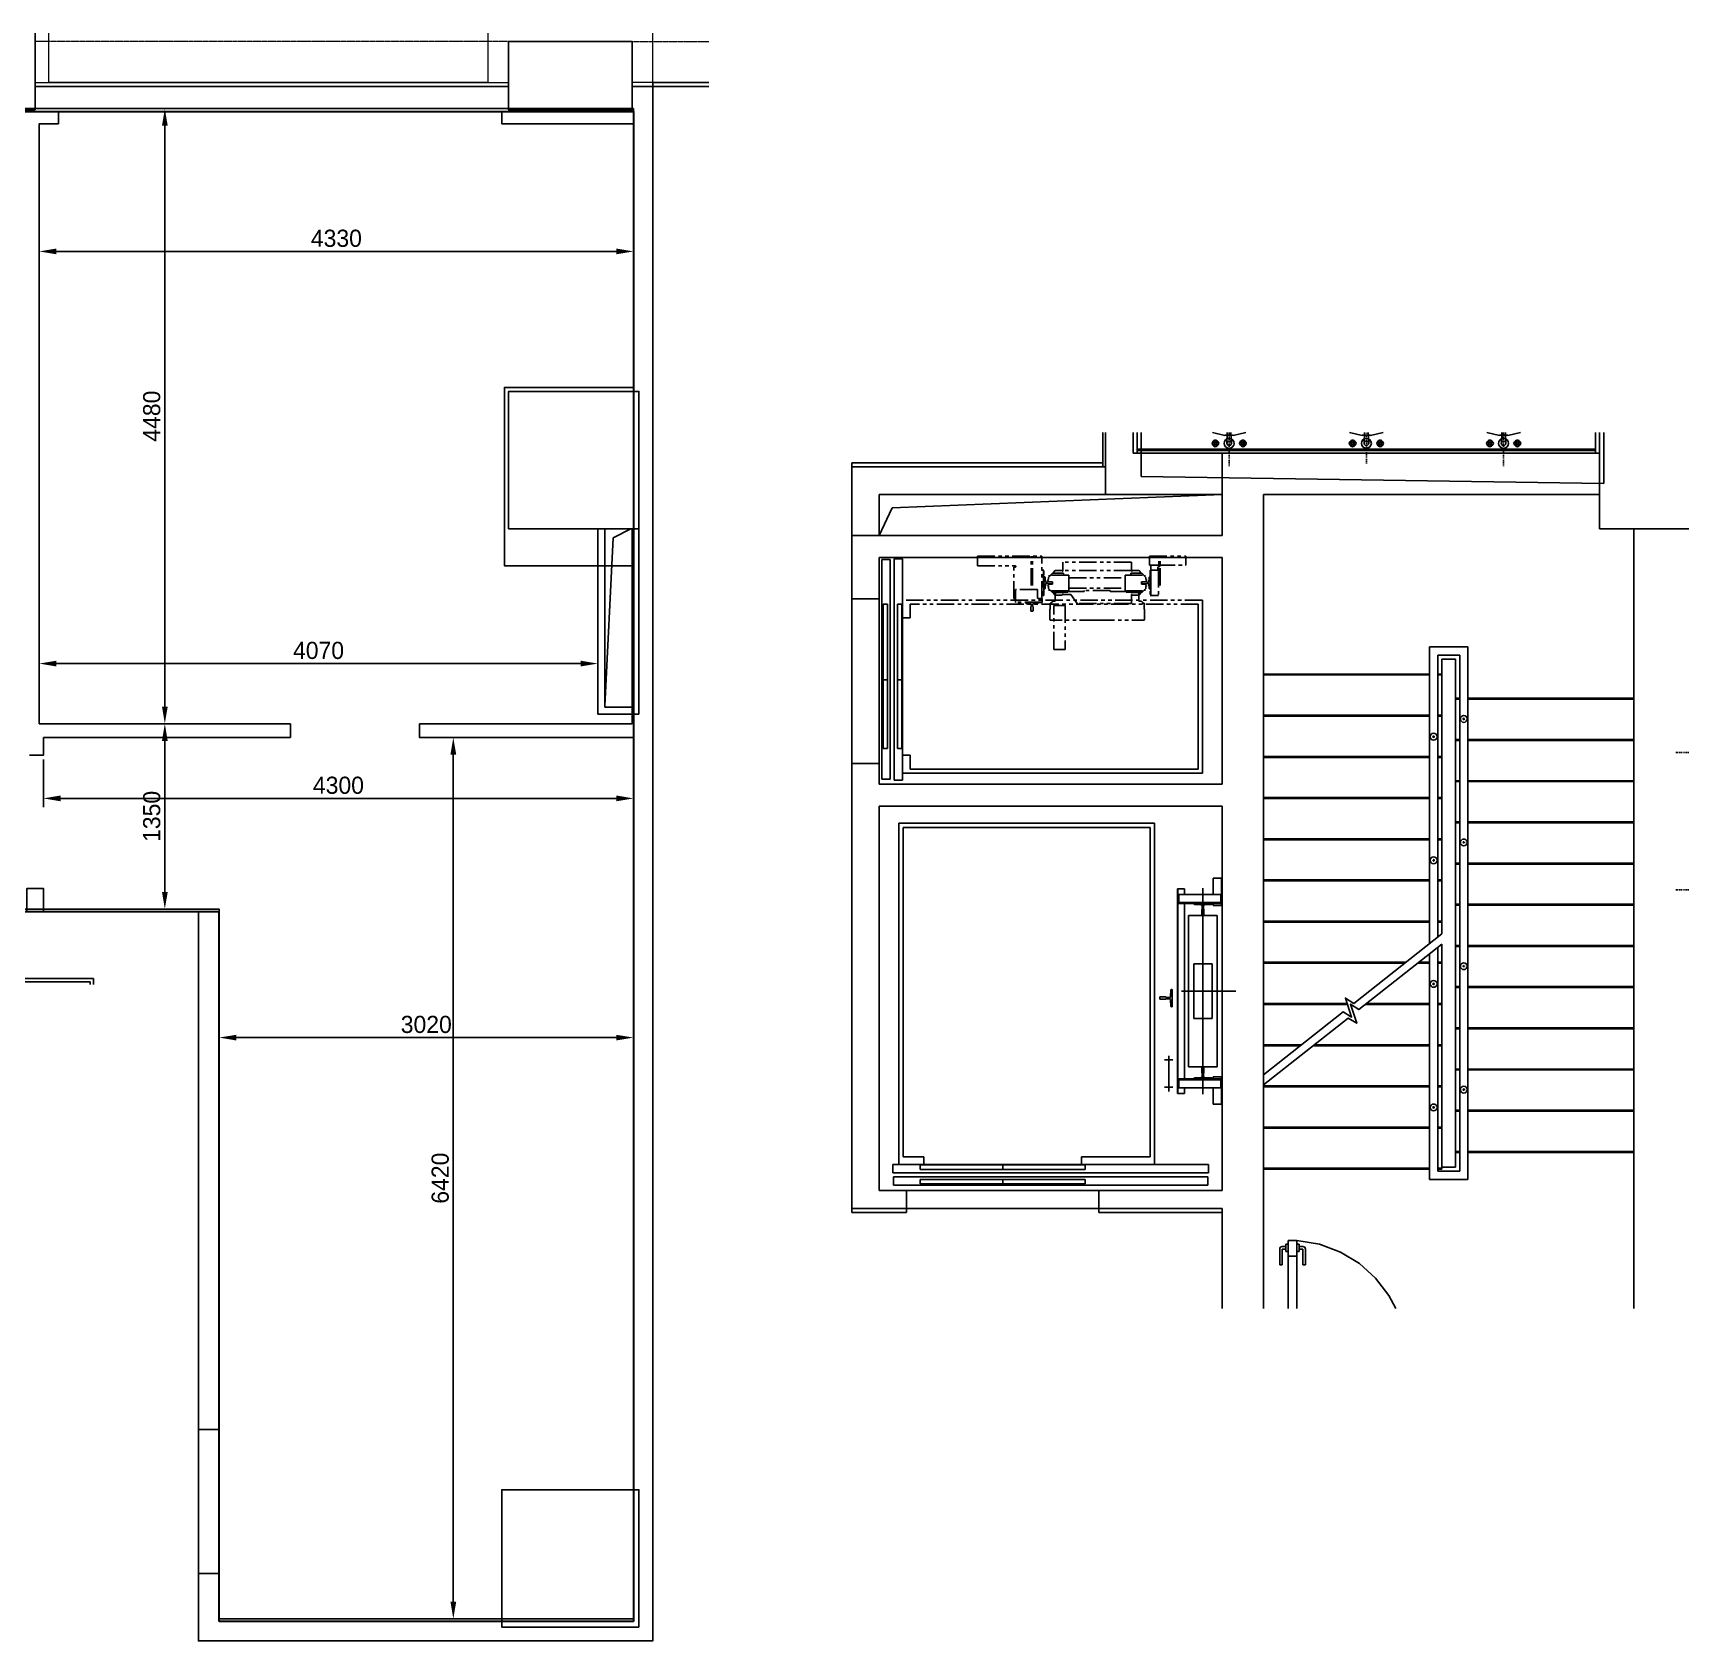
# Model space of a CAD drawing. Header units: millimetres. Extents: x 1367115 to 1391765, y -178011 to -162001.
# Drawn here: x 1379700 to 1391765, y -173711 to -162001 of the extents above; entities that cross this region are included whole.
import ezdxf

# ---------------------------------------------------------------- set-up
doc = ezdxf.new("R2010")
doc.units = ezdxf.units.MM
for name, pattern in [('DASHDOT2', [12.7, 6.35, -3.175, 0, -3.175]), ('HIDDEN', [0.375, 0.25, -0.125]), ('HIDDEN2', [4.7625, 3.175, -1.5875]), ('PHANTOMX2', [127, 63.5, -12.7, 12.7, -12.7, 12.7, -12.7])]:
    doc.linetypes.add(name, pattern=pattern)
for name, color, linetype in [('Baca', 7, 'Continuous'), ('Divar-esas', 7, 'Continuous'), ('Divar-komek', 7, 'Continuous'), ('Kafel', 7, 'Continuous'), ('Lift', 7, 'Continuous'), ('Meheccer', 7, 'Continuous'), ('OFFICE_BOUNDARY', 3, 'Continuous'), ('Pencere', 7, 'Continuous'), ('Pillekan', 7, 'Continuous'), ('plita 2', 7, 'Continuous'), ('Qapi', 7, 'Continuous'), ('Santexnika', 7, 'Continuous'), ('sutun1', 7, 'Continuous'), ('Tavan', 7, 'Continuous')]:
    doc.layers.add(name, color=color, linetype=linetype)
for name, color, linetype, lineweight, true_color in [('Guzgu', 165, 'Continuous', 5, 0x385ca8), ('obl. keramogranit', 138, 'Continuous', 18, 0x005252), ('plita', 182, 'Continuous', 5, 0x3a07c5)]:
    doc.layers.add(name, color=color, linetype=linetype, lineweight=lineweight, true_color=true_color)

msp = doc.modelspace()

# ---------------------------------------------------------------- linework, layer by layer
at = {"color": 18, "lineweight": -2, "true_color": 0x000000}
for p, q in [((1368215, -162551), (1384075, -162551)), ((1384075, -162551), (1384075, -173551)), ((1381055, -168381), (1367245, -168381)), ((1381055, -173551), (1381055, -168381)), ((1384075, -173551), (1381055, -173551))]:
    msp.add_line(p, q, dxfattribs=at)
at = {"color": 1, "lineweight": 30}
for p, q in [((1368215, -162571), (1384075, -162571)), ((1384075, -162571), (1384075, -173571)), ((1381055, -168401), (1367245, -168401)), ((1381055, -173571), (1381055, -168401)), ((1384075, -173571), (1381055, -173571))]:
    msp.add_line(p, q, dxfattribs=at)
at = {"color": 18, "lineweight": 30, "true_color": 0x000000}
for p, q in [((1368215, -162571), (1384075, -162571)), ((1384075, -162571), (1384075, -173571)), ((1381055, -168401), (1367245, -168401)), ((1381055, -173571), (1381055, -168401)), ((1384075, -173571), (1381055, -173571))]:
    msp.add_line(p, q, dxfattribs=at)
at = {"color": 0, "lineweight": -2, "transparency": 16777216}
for p, q in [((1380691, -162551), (1380723, -162551)), ((1380660, -166906), (1380660, -162676)), ((1379745, -163120), (1379745, -163654)), ((1384075, -163239), (1384075, -163654)), ((1379870, -163591), (1383950, -163591)), ((1383815, -166317), (1383815, -166655)), ((1379745, -166524), (1379745, -166655)), ((1379870, -166593), (1383690, -166593)), ((1380691, -167031), (1380723, -167031)), ((1380691, -167031), (1380723, -167031)), ((1380660, -167156), (1380660, -168256)), ((1382793, -167131), (1382825, -167131)), ((1379775, -167292), (1379775, -167638)), ((1382762, -173426), (1382762, -167256)), ((1384075, -167407), (1384075, -167638)), ((1379900, -167575), (1383950, -167575)), ((1380299, -168381), (1380723, -168381)), ((1384075, -169043), (1384075, -169380)), ((1381055, -169268), (1381055, -169380)), ((1381180, -169317), (1383950, -169317)), ((1382231, -173551), (1382825, -173551))]:
    msp.add_line(p, q, dxfattribs=at)
for p, q in [((1381055, -168401), (1379775, -168401)), ((1381055, -172171), (1381055, -168401)), ((1380905, -172171), (1381055, -172171))]:
    msp.add_line(p, q)
at = {"lineweight": -3}
for points in [[(1384215, -162361), (1384215, -173711)], [(1384215, -173611), (1384215, -173711), (1381055, -173711), (1380905, -173711), (1380905, -168401)]]:
    msp.add_lwpolyline(points, dxfattribs=at)
for points in [[(1381575, -167031), (1379745, -167031), (1379745, -162661), (1379885, -162661), (1379885, -162571), (1383115, -162571), (1383115, -162661), (1384075, -162661), (1384075, -164581), (1383135, -164581), (1383135, -165881), (1384065, -165881), (1384065, -167031), (1382515, -167031)], [(1379775, -167131), (1381575, -167131), (1381575, -167031)], [(1382515, -167031), (1382515, -167131), (1384075, -167131), (1384075, -172611), (1383115, -172611), (1383115, -173571), (1381055, -173571)], [(1379675, -167261), (1379775, -167261), (1379775, -167131)], [(1379775, -168231), (1379655, -168231), (1379655, -168401), (1375775, -168401), (1375775, -168231), (1375655, -168231)], [(1379775, -168401), (1379775, -168231), (1379675, -168231)], [(1381055, -173571), (1381055, -173221), (1380905, -173221)]]:
    msp.add_lwpolyline(points)
at = {"color": 0, "transparency": 16777216}
for points in [[(1380639, -162676), (1380681, -162676), (1380660, -162551)], [(1379870, -163570), (1379870, -163612), (1379745, -163591)], [(1383950, -163570), (1383950, -163612), (1384075, -163591)], [(1379870, -166572), (1379870, -166614), (1379745, -166593)], [(1383690, -166572), (1383690, -166614), (1383815, -166593)], [(1380639, -166906), (1380681, -166906), (1380660, -167031)], [(1380639, -167156), (1380681, -167156), (1380660, -167031)], [(1382741, -167256), (1382783, -167256), (1382762, -167131)], [(1379900, -167554), (1379900, -167596), (1379775, -167575)], [(1383950, -167554), (1383950, -167596), (1384075, -167575)], [(1380639, -168256), (1380681, -168256), (1380660, -168381)], [(1381180, -169297), (1381180, -169338), (1381055, -169317)], [(1383950, -169297), (1383950, -169338), (1384075, -169317)], [(1382741, -173426), (1382783, -173426), (1382762, -173551)]]:
    msp.add_solid(points, dxfattribs=at)
at = {"layer": 'Baca'}
msp.add_lwpolyline([(1388365, -165361), (1385961, -165459), (1385865, -165661)], dxfattribs=at)
msp.add_lwpolyline([(1388365, -165361), (1385961, -165459), (1385865, -165661)], dxfattribs=at)
at = {"layer": 'Baca', "linetype": 'ByBlock'}
msp.add_lwpolyline([(1384055, -165611), (1383928, -165678), (1383865, -166901)], dxfattribs=at)
at = {"layer": 'Divar-esas'}
for p, q in [((1385665, -165661), (1385665, -165161)), ((1385665, -165161), (1387515, -165161)), ((1388365, -165361), (1385865, -165361)), ((1385865, -165661), (1385865, -165361))]:
    msp.add_line(p, q, dxfattribs=at)
at = {"layer": 'Divar-komek'}
for p, q in [((1387515, -164911), (1387515, -165358)), ((1387515, -164911), (1387515, -165161)), ((1387715, -164911), (1387715, -165061)), ((1387715, -164911), (1387715, -165061)), ((1387515, -165161), (1385665, -165161)), ((1385665, -165661), (1385665, -165161)), ((1388365, -165061), (1387715, -165061)), ((1388365, -165061), (1387715, -165061)), ((1388365, -165361), (1385865, -165361)), ((1385865, -165661), (1385865, -165361))]:
    msp.add_line(p, q, dxfattribs=at)
at = {"layer": 'Guzgu'}
msp.add_line((1391085, -165031), (1387745, -165031), dxfattribs=at)
at = {"layer": 'Kafel'}
for p, q in [((1387495, -165161), (1387495, -164911)), ((1387745, -165061), (1387745, -164911)), ((1391085, -165061), (1391085, -164911))]:
    msp.add_line(p, q, dxfattribs=at)
at = {"layer": 'Lift'}
for p, q in [((1385885, -165836), (1385945, -165836)), ((1385885, -167436), (1385885, -165836)), ((1385945, -165836), (1385945, -166711)), ((1386035, -165831), (1385975, -165831)), ((1385975, -166711), (1385975, -165831)), ((1386035, -166711), (1386035, -165831)), ((1386581, -165881), (1386581, -165811)), ((1388220, -166130), (1388220, -167392)), ((1385894, -166711), (1385894, -166161)), ((1385894, -166161), (1385926, -166161)), ((1385926, -166711), (1385926, -166161)), ((1385999, -166161), (1386031, -166161)), ((1385999, -166711), (1385999, -166161)), ((1386031, -166711), (1386031, -166161)), ((1386090, -166261), (1386090, -166161)), ((1388190, -166161), (1388190, -167361)), ((1386090, -166261), (1386035, -166261)), ((1385894, -166711), (1385894, -167211)), ((1385894, -166711), (1385926, -166711)), ((1385926, -166711), (1385926, -167211)), ((1385945, -167436), (1385945, -166711)), ((1385975, -166711), (1385975, -167441)), ((1385999, -166711), (1386031, -166711)), ((1385999, -166711), (1385999, -167211)), ((1386031, -166711), (1386031, -167211)), ((1386035, -166711), (1386035, -167441)), ((1385894, -167211), (1385926, -167211)), ((1385999, -167211), (1386031, -167211)), ((1386090, -167261), (1386035, -167261)), ((1386090, -167261), (1386090, -167361)), ((1385885, -167436), (1385945, -167436)), ((1386035, -167441), (1385975, -167441)), ((1388220, -167392), (1386035, -167392)), ((1388190, -167361), (1386090, -167361)), ((1386009, -167756), (1386009, -170241)), ((1386009, -167756), (1387871, -167756)), ((1386040, -167786), (1386040, -170186)), ((1386040, -167786), (1387840, -167786)), ((1387840, -167786), (1387840, -170186)), ((1387871, -167756), (1387871, -170241)), ((1388300, -168155), (1388300, -168275)), ((1388300, -168155), (1388365, -168155)), ((1388359, -168155), (1388359, -168355)), ((1388365, -168155), (1388365, -168355)), ((1388089, -168234), (1388039, -168234)), ((1388039, -169724), (1388039, -168234)), ((1388042, -169724), (1388042, -168234)), ((1388049, -168275), (1388355, -168275)), ((1388049, -168340), (1388049, -168275)), ((1388089, -168275), (1388089, -168234)), ((1388224, -168229), (1388224, -169729)), ((1388355, -168275), (1388355, -168340)), ((1388049, -168334), (1388355, -168334)), ((1388049, -168340), (1388355, -168340)), ((1388089, -168340), (1388089, -169618)), ((1388161, -168340), (1388288, -168340)), ((1388161, -168344), (1388161, -168340)), ((1388213, -168351), (1388164, -168348)), ((1388216, -168428), (1388216, -168385)), ((1388219, -168380), (1388219, -168358)), ((1388229, -168380), (1388229, -168358)), ((1388232, -168428), (1388232, -168385)), ((1388284, -168348), (1388236, -168351)), ((1388288, -168344), (1388288, -168340)), ((1388300, -168340), (1388300, -168355)), ((1388300, -168355), (1388365, -168355)), ((1388119, -168429), (1388329, -168429)), ((1388119, -169529), (1388119, -168429)), ((1388217, -168429), (1388216, -168428)), ((1388231, -168429), (1388217, -168429)), ((1388231, -168429), (1388217, -168429)), ((1388231, -168429), (1388232, -168428)), ((1388329, -169529), (1388329, -168429)), ((1388158, -168779), (1388158, -169179)), ((1388291, -168779), (1388158, -168779)), ((1388291, -168779), (1388291, -169179)), ((1387910, -169022), (1387911, -169021)), ((1387910, -169022), (1387910, -169036)), ((1387910, -169022), (1387910, -169036)), ((1387910, -169036), (1387910, -169022)), ((1387911, -169021), (1387955, -169021)), ((1387959, -169024), (1387981, -169024)), ((1387991, -168969), (1387988, -169018)), ((1387995, -168966), (1387999, -168966)), ((1387999, -169093), (1387999, -168966)), ((1388069, -168979), (1388465, -168979)), ((1387910, -169036), (1387911, -169037)), ((1387911, -169037), (1387955, -169037)), ((1387959, -169034), (1387981, -169034)), ((1387988, -169041), (1387991, -169089)), ((1387995, -169093), (1387999, -169093)), ((1388291, -169179), (1388158, -169179)), ((1387945, -169479), (1388005, -169479)), ((1387975, -169709), (1387975, -169449)), ((1388049, -169683), (1388049, -169618)), ((1388049, -169618), (1388355, -169618)), ((1388049, -169624), (1388355, -169624)), ((1388119, -169529), (1388329, -169529)), ((1388161, -169614), (1388161, -169618)), ((1388161, -169618), (1388288, -169618)), ((1388213, -169607), (1388164, -169610)), ((1388217, -169529), (1388216, -169530)), ((1388216, -169530), (1388216, -169574)), ((1388231, -169529), (1388217, -169529)), ((1388231, -169529), (1388217, -169529)), ((1388219, -169578), (1388219, -169600)), ((1388229, -169578), (1388229, -169600)), ((1388231, -169529), (1388232, -169530)), ((1388232, -169530), (1388232, -169574)), ((1388284, -169610), (1388236, -169607)), ((1388288, -169614), (1388288, -169618)), ((1388300, -169603), (1388365, -169603)), ((1388300, -169618), (1388300, -169603)), ((1388355, -169683), (1388355, -169618)), ((1388359, -169803), (1388359, -169603)), ((1388365, -169603), (1388365, -169803)), ((1387945, -169679), (1388005, -169679)), ((1388089, -169724), (1388039, -169724)), ((1388049, -169683), (1388355, -169683)), ((1388089, -169683), (1388089, -169724)), ((1388300, -169803), (1388300, -169683)), ((1388300, -169803), (1388365, -169803)), ((1386040, -170186), (1386190, -170186)), ((1386190, -170186), (1386190, -170241)), ((1387340, -170186), (1387840, -170186)), ((1387340, -170186), (1387340, -170241)), ((1385965, -170241), (1385965, -170301)), ((1385965, -170241), (1388265, -170241)), ((1385965, -170301), (1388265, -170301)), ((1385970, -170391), (1385970, -170331)), ((1388260, -170331), (1385970, -170331)), ((1386165, -170277), (1386165, -170245)), ((1386165, -170245), (1387365, -170245)), ((1386165, -170277), (1387365, -170277)), ((1387365, -170350), (1386165, -170350)), ((1386165, -170382), (1386165, -170350)), ((1386765, -170277), (1386765, -170245)), ((1386765, -170382), (1386765, -170350)), ((1387365, -170277), (1387365, -170245)), ((1387365, -170382), (1387365, -170350)), ((1388260, -170391), (1388260, -170331)), ((1388265, -170241), (1388265, -170301)), ((1385970, -170391), (1388260, -170391)), ((1387365, -170382), (1386165, -170382))]:
    msp.add_line(p, q, dxfattribs=at)
at = {"layer": 'Lift', "linetype": 'PHANTOMX2', "ltscale": 2}
for p, q in [((1386581, -165811), (1387051, -165811)), ((1386581, -165881), (1386856, -165881)), ((1386846, -165891), (1386856, -165891)), ((1386846, -166119), (1386846, -165891)), ((1386973, -166024), (1386973, -165811)), ((1386983, -166024), (1386983, -165811)), ((1387051, -166119), (1387051, -165811)), ((1387703, -165855), (1387203, -165855)), ((1387203, -165921), (1387203, -165855)), ((1387703, -165921), (1387703, -165855)), ((1387835, -165811), (1387835, -165876)), ((1387835, -165811), (1388100, -165811)), ((1387835, -165876), (1387845, -165876)), ((1387845, -165876), (1387845, -165913)), ((1387845, -165876), (1387895, -165876)), ((1387895, -165876), (1388100, -165876)), ((1387903, -166024), (1387903, -165811)), ((1387905, -165886), (1387910, -165886)), ((1387910, -165876), (1387910, -165886)), ((1387913, -166024), (1387913, -165811)), ((1388100, -165811), (1388100, -165876)), ((1387051, -165913), (1387066, -165913)), ((1387062, -165913), (1387062, -166098)), ((1387066, -166098), (1387066, -165913)), ((1387066, -166005), (1387066, -165961)), ((1387066, -165961), (1387067, -165961)), ((1387066, -166005), (1387066, -166050)), ((1387075, -165968), (1387077, -165997)), ((1387075, -166042), (1387077, -166014)), ((1387091, -166001), (1387082, -166001)), ((1387091, -166009), (1387082, -166009)), ((1387095, -165997), (1387091, -166001)), ((1387095, -166013), (1387091, -166009)), ((1387098, -165981), (1387093, -165981)), ((1387093, -165987), (1387093, -165981)), ((1387096, -165987), (1387093, -165987)), ((1387127, -165997), (1387095, -165997)), ((1387127, -166013), (1387095, -166013)), ((1387096, -165987), (1387096, -165997)), ((1387129, -165997), (1387096, -165997)), ((1387098, -165965), (1387128, -165935)), ((1387098, -165965), (1387098, -165981)), ((1387129, -166014), (1387099, -166014)), ((1387099, -166020), (1387099, -166014)), ((1387248, -165948), (1387105, -165948)), ((1387105, -165958), (1387105, -165948)), ((1387127, -165997), (1387128, -165998)), ((1387127, -166013), (1387128, -166012)), ((1387208, -165935), (1387128, -165935)), ((1387128, -166005), (1387128, -165998)), ((1387128, -166005), (1387128, -166012)), ((1387129, -166014), (1387129, -165997)), ((1387138, -165935), (1387138, -165930)), ((1387153, -165915), (1387198, -165915)), ((1387198, -165915), (1387198, -165921)), ((1387203, -165921), (1387198, -165921)), ((1387703, -165915), (1387203, -165915)), ((1387203, -165921), (1387203, -165915)), ((1387208, -165935), (1387208, -165948)), ((1387248, -166005), (1387248, -165948)), ((1387248, -165968), (1387658, -165968)), ((1387248, -166005), (1387248, -166063)), ((1387658, -166005), (1387658, -165948)), ((1387658, -165948), (1387801, -165948)), ((1387658, -166005), (1387658, -166063)), ((1387698, -165935), (1387698, -165948)), ((1387698, -165935), (1387778, -165935)), ((1387703, -165921), (1387703, -165915)), ((1387703, -165921), (1387708, -165921)), ((1387708, -165915), (1387708, -165921)), ((1387753, -165915), (1387708, -165915)), ((1387768, -165935), (1387768, -165930)), ((1387777, -165997), (1387810, -165997)), ((1387777, -166014), (1387777, -165997)), ((1387777, -166014), (1387807, -166014)), ((1387808, -165965), (1387778, -165935)), ((1387779, -165997), (1387778, -165998)), ((1387778, -166005), (1387778, -165998)), ((1387778, -166005), (1387778, -166012)), ((1387779, -166013), (1387778, -166012)), ((1387779, -165997), (1387812, -165997)), ((1387779, -166013), (1387812, -166013)), ((1387801, -165958), (1387801, -165948)), ((1387807, -166020), (1387807, -166014)), ((1387808, -165965), (1387808, -165981)), ((1387808, -165981), (1387813, -165981)), ((1387810, -165987), (1387810, -165997)), ((1387810, -165987), (1387813, -165987)), ((1387812, -165997), (1387816, -166001)), ((1387812, -166013), (1387816, -166009)), ((1387813, -165987), (1387813, -165981)), ((1387816, -166001), (1387824, -166001)), ((1387816, -166009), (1387824, -166009)), ((1387832, -165968), (1387829, -165997)), ((1387832, -166042), (1387829, -166014)), ((1387840, -165913), (1387840, -166098)), ((1387845, -165913), (1387840, -165913)), ((1387840, -166005), (1387840, -165961)), ((1387840, -165961), (1387840, -165961)), ((1387840, -166005), (1387840, -166050)), ((1387845, -166098), (1387845, -165913)), ((1387895, -165913), (1387845, -165913)), ((1387845, -165913), (1387845, -166095)), ((1387895, -165896), (1387895, -165913)), ((1387900, -165913), (1387895, -165913)), ((1387900, -165913), (1387900, -166098)), ((1388220, -166130), (1386035, -166130)), ((1386846, -166119), (1386858, -166119)), ((1387018, -166054), (1386858, -166054)), ((1386858, -166149), (1386858, -166054)), ((1387018, -166112), (1387018, -166054)), ((1387053, -166119), (1387025, -166119)), ((1387026, -166119), (1387051, -166119)), ((1387051, -166098), (1387066, -166098)), ((1387053, -166149), (1387053, -166119)), ((1387066, -166050), (1387067, -166050)), ((1387099, -166024), (1387094, -166024)), ((1387094, -166030), (1387094, -166024)), ((1387098, -166030), (1387094, -166030)), ((1387098, -166030), (1387098, -166045)), ((1387098, -166045), (1387128, -166075)), ((1387099, -166024), (1387099, -166020)), ((1387105, -166052), (1387105, -166063)), ((1387248, -166063), (1387105, -166063)), ((1387208, -166075), (1387128, -166075)), ((1387138, -166080), (1387138, -166075)), ((1387148, -166139), (1387148, -166082)), ((1387153, -166077), (1387157, -166077)), ((1387153, -166095), (1387198, -166095)), ((1387157, -166073), (1387157, -166077)), ((1387157, -166073), (1387241, -166073)), ((1387261, -166089), (1387198, -166089)), ((1387198, -166089), (1387198, -166095)), ((1387208, -166063), (1387208, -166075)), ((1387241, -166069), (1387242, -166068)), ((1387241, -166073), (1387241, -166069)), ((1387358, -166068), (1387242, -166068)), ((1387248, -166043), (1387658, -166043)), ((1387308, -166155), (1387261, -166089)), ((1387548, -166060), (1387358, -166060)), ((1387358, -166068), (1387358, -166060)), ((1387548, -166068), (1387548, -166060)), ((1387548, -166068), (1387665, -166068)), ((1387658, -166063), (1387801, -166063)), ((1387665, -166069), (1387665, -166068)), ((1387665, -166073), (1387665, -166069)), ((1387749, -166073), (1387665, -166073)), ((1387698, -166063), (1387698, -166075)), ((1387698, -166075), (1387778, -166075)), ((1387703, -166089), (1387703, -166155)), ((1387708, -166089), (1387703, -166089)), ((1387708, -166089), (1387708, -166095)), ((1387753, -166095), (1387708, -166095)), ((1387749, -166073), (1387749, -166077)), ((1387753, -166077), (1387749, -166077)), ((1387758, -166139), (1387758, -166082)), ((1387768, -166080), (1387768, -166075)), ((1387808, -166045), (1387778, -166075)), ((1387801, -166052), (1387801, -166063)), ((1387807, -166024), (1387807, -166020)), ((1387807, -166024), (1387812, -166024)), ((1387808, -166030), (1387808, -166045)), ((1387808, -166030), (1387812, -166030)), ((1387812, -166030), (1387812, -166024)), ((1387840, -166050), (1387840, -166050)), ((1387900, -166098), (1387840, -166098)), ((1388190, -166161), (1386090, -166161)), ((1387053, -166145), (1386858, -166145)), ((1387053, -166149), (1386858, -166149)), ((1386978, -166149), (1386934, -166149)), ((1386934, -166149), (1386934, -166150)), ((1386941, -166158), (1386970, -166160)), ((1386970, -166178), (1386974, -166174)), ((1386970, -166210), (1386970, -166178)), ((1386970, -166210), (1386971, -166211)), ((1386978, -166211), (1386971, -166211)), ((1386974, -166174), (1386974, -166165)), ((1386978, -166149), (1387023, -166149)), ((1386978, -166211), (1386985, -166211)), ((1386982, -166174), (1386982, -166165)), ((1386986, -166178), (1386982, -166174)), ((1386986, -166210), (1386985, -166211)), ((1386986, -166210), (1386986, -166178)), ((1387015, -166158), (1386987, -166160)), ((1387023, -166149), (1387023, -166150)), ((1387111, -166197), (1387108, -166197)), ((1387108, -166274), (1387108, -166197)), ((1387111, -166154), (1387111, -166179)), ((1387111, -166154), (1387121, -166154)), ((1387111, -166179), (1387111, -166197)), ((1387148, -166139), (1387136, -166139)), ((1387703, -166155), (1387308, -166155)), ((1387758, -166139), (1387771, -166139)), ((1387795, -166154), (1387786, -166154)), ((1387795, -166154), (1387795, -166179)), ((1387795, -166179), (1387795, -166197)), ((1387795, -166197), (1387798, -166197)), ((1387798, -166274), (1387798, -166197)), ((1387111, -166274), (1387108, -166274)), ((1387111, -166274), (1387111, -166277)), ((1387453, -166277), (1387111, -166277)), ((1387453, -166277), (1387795, -166277)), ((1387795, -166274), (1387795, -166277)), ((1387795, -166274), (1387798, -166274))]:
    msp.add_line(p, q, dxfattribs=at)
msp.add_lwpolyline([(1387137, -166490), (1387137, -166170), (1387220, -166170), (1387220, -166490)], close=True, dxfattribs=at)
at = {"layer": 'Lift', "extrusion": (0, 0, -1)}
for centre in [(-1387975, -169479), (-1387975, -169679)]:
    msp.add_circle(centre, 4, dxfattribs=at)
at = {"layer": 'Lift', "linetype": 'PHANTOMX2', "ltscale": 2}
for centre, radius, start, end in [((1386856, -165886), 5, -90, 90), ((1387905, -165896), 10, 90, 180), ((1387067, -165969), 8, 4.5177, 90), ((1387082, -165996), 5, -175.4823, -90), ((1387082, -166014), 5, 90, 175.4823), ((1387153, -165930), 15, 109.4712, 180), ((1387153, -165930), 15, 90, 109.4712), ((1387753, -165930), 15, 0, 90), ((1387025, -166112), 7, 180, -90), ((1387067, -166042), 8, -90, -4.5177), ((1387153, -166080), 15, 180, -109.4712), ((1387153, -166082), 5, 90, 180), ((1387153, -166080), 15, -109.4712, -90), ((1387753, -166082), 5, 0, 90), ((1387753, -166080), 15, -90, 0), ((1386942, -166150), 8, 180, -94.5177), ((1386969, -166165), 5, 0, 85.4823), ((1386987, -166165), 5, 94.5177, 180), ((1387015, -166150), 8, -85.4823, 0), ((1387136, -166154), 15, 90, 180), ((1387771, -166154), 15, 0, 90)]:
    msp.add_arc(centre, radius, start, end, dxfattribs=at)
at = {"layer": 'Lift', "extrusion": (0, 0, -1)}
for centre, radius, start, end in [((-1388165, -168344), 4, -86.869, 0), ((-1388212, -168358), 7, 93.131, 180), ((-1388214, -168380), 5, 180, -114.3305), ((-1388236, -168358), 7, 0, 86.869), ((-1388234, -168380), 5, -65.6695, 0), ((-1388284, -168344), 4, 180, -93.131), ((-1387959, -169019), 5, -90, -24.3305), ((-1387981, -169017), 7, -176.869, -90), ((-1387995, -168970), 4, 3.131, 90), ((-1387959, -169039), 5, 24.3305, 90), ((-1387981, -169041), 7, 90, 176.869), ((-1387995, -169089), 4, -90, -3.131), ((-1388165, -169614), 4, 0, 86.869), ((-1388212, -169600), 7, 180, -93.131), ((-1388214, -169578), 5, 114.3305, 180), ((-1388234, -169578), 5, 0, 65.6695), ((-1388236, -169600), 7, -86.869, 0), ((-1388284, -169614), 4, 93.131, 180)]:
    msp.add_arc(centre, radius, start, end, dxfattribs=at)
at = {"layer": 'Lift', "linetype": 'PHANTOMX2', "ltscale": 2, "extrusion": (0, 0, -1)}
for centre, major_axis, start_param, end_param in [((1387824, -165996), (3.54, -3.54), 5.576636, 0.785398), ((1387824, -166014), (-3.54, -3.54), 2.356194, 3.848142), ((1387840, -165969), (5.66, -5.66), 2.435043, 3.926991), ((1387840, -166042), (5.66, -5.66), 0.785398, 2.277346)]:
    msp.add_ellipse(centre, major_axis=major_axis, ratio=1, start_param=start_param, end_param=end_param, dxfattribs=at)
at = {"layer": 'Meheccer'}
for p, q in [((1387745, -165041), (1391085, -165041)), ((1389875, -168633), (1389875, -166471)), ((1390155, -166471), (1389875, -166471)), ((1390155, -170351), (1390155, -166471)), ((1389935, -168586), (1389935, -166531)), ((1390095, -166531), (1389935, -166531)), ((1390095, -170291), (1390095, -166531)), ((1389935, -170291), (1389935, -168660)), ((1389875, -170351), (1389875, -168707)), ((1390155, -170351), (1389875, -170351)), ((1390095, -170291), (1389935, -170291))]:
    msp.add_line(p, q, dxfattribs=at)
at = {"layer": 'Meheccer', "linetype": 'ByBlock'}
for q in [(1371090, -168886), (1380140, -168931)]:
    msp.add_line((1380140, -168886), q, dxfattribs=at)
at = {"layer": 'Meheccer'}
for centre, radius in [((1390125, -166996), 25), ((1390125, -166996), 5), ((1389905, -167126), 25), ((1389905, -167126), 5), ((1390125, -167896), 25), ((1389905, -168026), 25), ((1390125, -168797), 25), ((1389905, -168926), 25), ((1389905, -168926), 5), ((1390125, -169696), 25), ((1389905, -169826), 25), ((1389905, -169826), 5)]:
    msp.add_circle(centre, radius, dxfattribs=at)
at = {"layer": 'Meheccer', "linetype": 'HIDDEN2'}
for centre in [(1390125, -167896), (1389905, -168026), (1390125, -168797), (1390125, -169696)]:
    msp.add_circle(centre, 5, dxfattribs=at)
at = {"layer": 'obl. keramogranit'}
for p, q in [((1379815, -162361), (1379815, -162001)), ((1383015, -162361), (1383015, -162001)), ((1384215, -162361), (1384215, -162001)), ((1379715, -162361), (1379815, -162361)), ((1383015, -162361), (1383165, -162361)), ((1384215, -162361), (1384065, -162361))]:
    msp.add_line(p, q, dxfattribs=at)
at = {"layer": 'OFFICE_BOUNDARY'}
msp.add_lwpolyline([(1384075, -162551), (1384075, -173551), (1381055, -173551), (1381055, -168381), (1367245, -168381), (1367245, -166931), (1367725, -166931), (1367725, -165791), (1368215, -165791), (1368215, -162551), (1384075, -162551), (1384075, -162551)], close=True, dxfattribs=at)
at = {"layer": 'Pencere'}
for p, q in [((1383165, -162391), (1379715, -162391)), ((1383015, -162361), (1379815, -162361)), ((1384065, -162391), (1384625, -162391)), ((1384215, -162361), (1384625, -162361))]:
    msp.add_line(p, q, dxfattribs=at)
at = {"layer": 'Pillekan'}
for p, q in [((1389965, -168562), (1389965, -166561)), ((1389965, -166561), (1390065, -166561)), ((1390065, -170261), (1390065, -166561)), ((1389875, -166669), (1388665, -166669)), ((1389875, -166676), (1388665, -166676)), ((1389965, -166669), (1389935, -166669)), ((1389965, -166676), (1389935, -166676)), ((1390065, -166846), (1390095, -166846)), ((1390065, -166853), (1390095, -166853)), ((1390155, -166846), (1391365, -166846)), ((1390155, -166853), (1391365, -166853)), ((1389875, -166969), (1388665, -166969)), ((1389875, -166976), (1388665, -166976)), ((1389965, -166969), (1389935, -166969)), ((1389965, -166976), (1389935, -166976)), ((1390065, -167146), (1390095, -167146)), ((1390065, -167153), (1390095, -167153)), ((1390155, -167146), (1391365, -167146)), ((1390155, -167153), (1391365, -167153)), ((1389875, -167269), (1388665, -167269)), ((1389875, -167276), (1388665, -167276)), ((1389965, -167269), (1389935, -167269)), ((1389965, -167276), (1389935, -167276)), ((1390065, -167446), (1390095, -167446)), ((1390065, -167453), (1390095, -167453)), ((1390155, -167446), (1391365, -167446)), ((1390155, -167453), (1391365, -167453)), ((1389875, -167569), (1388665, -167569)), ((1389875, -167576), (1388665, -167576)), ((1389965, -167569), (1389935, -167569)), ((1389965, -167576), (1389935, -167576)), ((1390065, -167746), (1390095, -167746)), ((1390065, -167753), (1390095, -167753)), ((1390155, -167746), (1391365, -167746)), ((1390155, -167753), (1391365, -167753)), ((1389875, -167869), (1388665, -167869)), ((1389875, -167876), (1388665, -167876)), ((1389965, -167869), (1389935, -167869)), ((1389965, -167876), (1389935, -167876)), ((1390065, -168046), (1390095, -168046)), ((1390065, -168053), (1390095, -168053)), ((1390155, -168046), (1391365, -168046)), ((1390155, -168053), (1391365, -168053)), ((1389875, -168169), (1388665, -168169)), ((1389875, -168176), (1388665, -168176)), ((1389965, -168169), (1389935, -168169)), ((1389965, -168176), (1389935, -168176)), ((1390065, -168346), (1390095, -168346)), ((1390065, -168353), (1390095, -168353)), ((1390155, -168346), (1391365, -168346)), ((1390155, -168353), (1391365, -168353)), ((1389875, -168469), (1388665, -168469)), ((1389875, -168476), (1388665, -168476)), ((1389965, -168469), (1389935, -168469)), ((1389965, -168476), (1389935, -168476)), ((1389965, -170276), (1389965, -168636)), ((1390065, -168646), (1390095, -168646)), ((1390065, -168653), (1390095, -168653)), ((1390155, -168646), (1391365, -168646)), ((1390155, -168653), (1391365, -168653)), ((1389703, -168769), (1388665, -168769)), ((1389694, -168776), (1388665, -168776)), ((1389875, -168776), (1389788, -168776)), ((1389875, -168769), (1389797, -168769)), ((1389965, -168769), (1389935, -168769)), ((1389965, -168776), (1389935, -168776)), ((1390065, -168946), (1390095, -168946)), ((1390065, -168953), (1390095, -168953)), ((1390155, -168946), (1391365, -168946)), ((1390155, -168953), (1391365, -168953)), ((1389276, -169069), (1388665, -169069)), ((1389278, -169076), (1388665, -169076)), ((1389302, -169076), (1389300, -169076)), ((1389875, -169076), (1389408, -169076)), ((1389875, -169069), (1389417, -169069)), ((1389965, -169069), (1389935, -169069)), ((1389965, -169076), (1389935, -169076)), ((1390065, -169246), (1390095, -169246)), ((1390065, -169253), (1390095, -169253)), ((1390155, -169246), (1391365, -169246)), ((1390155, -169253), (1391365, -169253)), ((1388943, -169369), (1388665, -169369)), ((1388934, -169376), (1388665, -169376)), ((1389875, -169376), (1389028, -169376)), ((1389875, -169369), (1389037, -169369)), ((1389965, -169369), (1389935, -169369)), ((1389965, -169376), (1389935, -169376)), ((1390065, -169546), (1390095, -169546)), ((1390065, -169553), (1390095, -169553)), ((1390155, -169546), (1391365, -169546)), ((1390155, -169553), (1391365, -169553)), ((1389875, -169669), (1388665, -169669)), ((1389875, -169676), (1388665, -169676)), ((1389965, -169669), (1389935, -169669)), ((1389965, -169676), (1389935, -169676)), ((1390065, -169846), (1390095, -169846)), ((1390065, -169853), (1390095, -169853)), ((1390155, -169846), (1391365, -169846)), ((1390155, -169853), (1391365, -169853)), ((1389875, -169969), (1388665, -169969)), ((1389875, -169976), (1388665, -169976)), ((1389965, -169969), (1389935, -169969)), ((1389965, -169976), (1389935, -169976)), ((1390065, -170146), (1390095, -170146)), ((1390065, -170153), (1390095, -170153)), ((1390155, -170146), (1391365, -170146)), ((1390155, -170153), (1391365, -170153)), ((1389875, -170269), (1388665, -170269)), ((1389875, -170276), (1388665, -170276)), ((1389965, -170269), (1389935, -170269)), ((1389965, -170276), (1389935, -170276)), ((1390065, -170261), (1389965, -170261))]:
    msp.add_line(p, q, dxfattribs=at)
at = {"layer": 'Pillekan', "linetype": 'Continuous'}
for points in [[(1389965, -168562), (1389325, -169068), (1389262, -169029), (1389308, -169168), (1389246, -169130), (1388665, -169588)], [(1389965, -168636), (1389361, -169113), (1389299, -169074), (1389345, -169213), (1389283, -169175), (1388665, -169662)]]:
    msp.add_lwpolyline(points, dxfattribs=at)
at = {"layer": 'plita', "linetype": 'HIDDEN', "ltscale": 5}
for p, q in [((1383165, -162061), (1379715, -162061)), ((1384065, -162061), (1384625, -162061))]:
    msp.add_line(p, q, dxfattribs=at)
at = {"layer": 'plita 2'}
for p, q in [((1383865, -165611), (1383865, -166911)), ((1384065, -165611), (1384065, -166911)), ((1385865, -166121), (1385865, -167321)), ((1383865, -166911), (1384065, -166911)), ((1371115, -168911), (1380115, -168911)), ((1380115, -168911), (1380115, -168931)), ((1387465, -170431), (1386065, -170431))]:
    msp.add_line(p, q, dxfattribs=at)
at = {"layer": 'Qapi', "linetype": 'Continuous'}
for p, q in [((1388829, -170839), (1388802, -170839)), ((1388829, -170839), (1388802, -170839)), ((1388829, -170839), (1388802, -170839)), ((1388829, -170839), (1388802, -170839)), ((1388829, -170839), (1388802, -170839)), ((1388829, -170839), (1388802, -170839)), ((1388846, -170821), (1388829, -170821)), ((1388829, -170874), (1388829, -170821)), ((1388829, -170874), (1388829, -170821)), ((1388846, -170821), (1388829, -170821)), ((1388829, -170874), (1388829, -170821)), ((1388829, -170874), (1388829, -170821)), ((1388909, -170821), (1388926, -170821)), ((1388909, -170821), (1388926, -170821)), ((1388926, -170874), (1388926, -170821)), ((1388926, -170874), (1388926, -170821)), ((1388926, -170874), (1388926, -170821)), ((1388926, -170874), (1388926, -170821)), ((1388926, -170839), (1388953, -170839)), ((1388926, -170839), (1388953, -170839)), ((1388926, -170839), (1388953, -170839)), ((1388926, -170839), (1388953, -170839)), ((1388926, -170839), (1388953, -170839)), ((1388926, -170839), (1388953, -170839)), ((1388784, -170972), (1388784, -170857)), ((1388784, -170972), (1388784, -170857)), ((1388802, -170972), (1388802, -170857)), ((1388829, -170857), (1388802, -170857)), ((1388802, -170972), (1388802, -170857)), ((1388829, -170857), (1388802, -170857)), ((1388846, -170874), (1388829, -170874)), ((1388846, -170874), (1388829, -170874)), ((1388909, -170874), (1388926, -170874)), ((1388909, -170874), (1388926, -170874)), ((1388926, -170857), (1388953, -170857)), ((1388926, -170857), (1388953, -170857)), ((1388953, -170972), (1388953, -170857)), ((1388953, -170972), (1388953, -170857)), ((1388971, -170972), (1388971, -170857)), ((1388971, -170972), (1388971, -170857)), ((1388802, -170972), (1388784, -170972)), ((1388802, -170972), (1388784, -170972)), ((1388953, -170972), (1388971, -170972)), ((1388953, -170972), (1388971, -170972))]:
    msp.add_line(p, q, dxfattribs=at)
at = {"layer": 'Qapi'}
for p, q in [((1388846, -170794), (1388909, -170794)), ((1388846, -170794), (1388909, -170794)), ((1388846, -171291), (1388846, -170794)), ((1388846, -170794), (1388909, -170794)), ((1388846, -170794), (1388909, -170794)), ((1388846, -171291), (1388846, -170794)), ((1388909, -171291), (1388909, -170794)), ((1388909, -171291), (1388909, -170794)), ((1388846, -170910), (1388909, -170910)), ((1388846, -170910), (1388909, -170910))]:
    msp.add_line(p, q, dxfattribs=at)
msp.add_lwpolyline([(1389629, -171291), (1389580, -171195), (1389482, -171069), (1389364, -170963), (1389226, -170880), (1389074, -170822), (1388909, -170794)], dxfattribs=at)
msp.add_lwpolyline([(1389629, -171291), (1389580, -171195), (1389482, -171069), (1389364, -170963), (1389226, -170880), (1389074, -170822), (1388909, -170794)], dxfattribs=at)
at = {"layer": 'Qapi', "linetype": 'Continuous'}
for centre, start, end in [((1388802, -170857), 90, 180), ((1388802, -170857), 90, 180), ((1388953, -170857), 0, 90), ((1388953, -170857), 0, 90)]:
    msp.add_arc(centre, 17.8, start, end, dxfattribs=at)
at = {"layer": 'Santexnika'}
for p, q in [((1388402, -164911), (1388399, -164989)), ((1388402, -164911), (1388399, -164989)), ((1388402, -164911), (1388399, -164989)), ((1388402, -164911), (1388399, -164989)), ((1388402, -164911), (1388399, -164989)), ((1388402, -164911), (1388399, -164989)), ((1388402, -164911), (1388399, -164989)), ((1388402, -164911), (1388399, -164989)), ((1388428, -164911), (1388432, -164989)), ((1388428, -164911), (1388432, -164989)), ((1388428, -164911), (1388432, -164989)), ((1388428, -164911), (1388432, -164989)), ((1388428, -164911), (1388432, -164989)), ((1388428, -164911), (1388432, -164989)), ((1388428, -164911), (1388432, -164989)), ((1388428, -164911), (1388432, -164989)), ((1389402, -164911), (1389399, -164989)), ((1389402, -164911), (1389399, -164989)), ((1389402, -164911), (1389399, -164989)), ((1389402, -164911), (1389399, -164989)), ((1389402, -164911), (1389399, -164989)), ((1389402, -164911), (1389399, -164989)), ((1389402, -164911), (1389399, -164989)), ((1389402, -164911), (1389399, -164989)), ((1389428, -164911), (1389432, -164989)), ((1389428, -164911), (1389432, -164989)), ((1389428, -164911), (1389432, -164989)), ((1389428, -164911), (1389432, -164989)), ((1389428, -164911), (1389432, -164989)), ((1389428, -164911), (1389432, -164989)), ((1389428, -164911), (1389432, -164989)), ((1389428, -164911), (1389432, -164989)), ((1390402, -164911), (1390399, -164989)), ((1390402, -164911), (1390399, -164989)), ((1390402, -164911), (1390399, -164989)), ((1390402, -164911), (1390399, -164989)), ((1390402, -164911), (1390399, -164989)), ((1390402, -164911), (1390399, -164989)), ((1390402, -164911), (1390399, -164989)), ((1390402, -164911), (1390399, -164989)), ((1390428, -164911), (1390432, -164989)), ((1390428, -164911), (1390432, -164989)), ((1390428, -164911), (1390432, -164989)), ((1390428, -164911), (1390432, -164989)), ((1390428, -164911), (1390432, -164989)), ((1390428, -164911), (1390432, -164989)), ((1390428, -164911), (1390432, -164989)), ((1390428, -164911), (1390432, -164989)), ((1388304, -164986), (1388308, -164986)), ((1388304, -164993), (1388308, -164993)), ((1388308, -164997), (1388308, -164982)), ((1388323, -164982), (1388308, -164982)), ((1388323, -164997), (1388308, -164997)), ((1388312, -164978), (1388312, -164982)), ((1388312, -165000), (1388312, -164997)), ((1388320, -164978), (1388320, -164982)), ((1388320, -165001), (1388320, -164997)), ((1388323, -164997), (1388323, -164982)), ((1388326, -164986), (1388323, -164986)), ((1388327, -164993), (1388323, -164993)), ((1388471, -165041), (1388361, -165041)), ((1388445, -164929), (1388385, -164929)), ((1388385, -164933), (1388385, -164929)), ((1388445, -164929), (1388385, -164929)), ((1388385, -164933), (1388385, -164929)), ((1388445, -164929), (1388385, -164929)), ((1388385, -164933), (1388385, -164929)), ((1388445, -164929), (1388385, -164929)), ((1388385, -164933), (1388385, -164929)), ((1388445, -164929), (1388385, -164929)), ((1388385, -164933), (1388385, -164929)), ((1388445, -164929), (1388385, -164929)), ((1388385, -164933), (1388385, -164929)), ((1388445, -164929), (1388385, -164929)), ((1388385, -164933), (1388385, -164929)), ((1388445, -164929), (1388385, -164929)), ((1388385, -164933), (1388385, -164929)), ((1388445, -164933), (1388445, -164929)), ((1388445, -164933), (1388445, -164929)), ((1388445, -164933), (1388445, -164929)), ((1388445, -164933), (1388445, -164929)), ((1388445, -164933), (1388445, -164929)), ((1388445, -164933), (1388445, -164929)), ((1388445, -164933), (1388445, -164929)), ((1388445, -164933), (1388445, -164929)), ((1388504, -164986), (1388508, -164986)), ((1388504, -164993), (1388508, -164993)), ((1388508, -164997), (1388508, -164982)), ((1388508, -164982), (1388523, -164982)), ((1388508, -164997), (1388523, -164997)), ((1388511, -164978), (1388511, -164982)), ((1388511, -165001), (1388511, -164997)), ((1388519, -164978), (1388519, -164982)), ((1388519, -165000), (1388519, -164997)), ((1388523, -164997), (1388523, -164982)), ((1388526, -164986), (1388523, -164986)), ((1388527, -164993), (1388523, -164993)), ((1389304, -164986), (1389308, -164986)), ((1389304, -164993), (1389308, -164993)), ((1389308, -164997), (1389308, -164982)), ((1389323, -164982), (1389308, -164982)), ((1389323, -164997), (1389308, -164997)), ((1389312, -164978), (1389312, -164982)), ((1389312, -165000), (1389312, -164997)), ((1389320, -164978), (1389320, -164982)), ((1389320, -165001), (1389320, -164997)), ((1389323, -164997), (1389323, -164982)), ((1389326, -164986), (1389323, -164986)), ((1389327, -164993), (1389323, -164993)), ((1389471, -165041), (1389361, -165041)), ((1389445, -164929), (1389385, -164929)), ((1389385, -164933), (1389385, -164929)), ((1389445, -164929), (1389385, -164929)), ((1389385, -164933), (1389385, -164929)), ((1389445, -164929), (1389385, -164929)), ((1389385, -164933), (1389385, -164929)), ((1389445, -164929), (1389385, -164929)), ((1389385, -164933), (1389385, -164929)), ((1389445, -164929), (1389385, -164929)), ((1389385, -164933), (1389385, -164929)), ((1389445, -164929), (1389385, -164929)), ((1389385, -164933), (1389385, -164929)), ((1389445, -164929), (1389385, -164929)), ((1389385, -164933), (1389385, -164929)), ((1389445, -164929), (1389385, -164929)), ((1389385, -164933), (1389385, -164929)), ((1389445, -164933), (1389445, -164929)), ((1389445, -164933), (1389445, -164929)), ((1389445, -164933), (1389445, -164929)), ((1389445, -164933), (1389445, -164929)), ((1389445, -164933), (1389445, -164929)), ((1389445, -164933), (1389445, -164929)), ((1389445, -164933), (1389445, -164929)), ((1389445, -164933), (1389445, -164929)), ((1389504, -164986), (1389508, -164986)), ((1389504, -164993), (1389508, -164993)), ((1389508, -164997), (1389508, -164982)), ((1389508, -164982), (1389523, -164982)), ((1389508, -164997), (1389523, -164997)), ((1389511, -164978), (1389511, -164982)), ((1389511, -165001), (1389511, -164997)), ((1389519, -164978), (1389519, -164982)), ((1389519, -165000), (1389519, -164997)), ((1389523, -164997), (1389523, -164982)), ((1389526, -164986), (1389523, -164986)), ((1389527, -164993), (1389523, -164993)), ((1390304, -164986), (1390308, -164986)), ((1390304, -164993), (1390308, -164993)), ((1390308, -164997), (1390308, -164982)), ((1390323, -164982), (1390308, -164982)), ((1390323, -164997), (1390308, -164997)), ((1390312, -164978), (1390312, -164982)), ((1390312, -165000), (1390312, -164997)), ((1390320, -164978), (1390320, -164982)), ((1390320, -165001), (1390320, -164997)), ((1390323, -164997), (1390323, -164982)), ((1390326, -164986), (1390323, -164986)), ((1390327, -164993), (1390323, -164993)), ((1390359, -165041), (1390470, -165041)), ((1390385, -164929), (1390445, -164929)), ((1390385, -164933), (1390385, -164929)), ((1390385, -164929), (1390445, -164929)), ((1390385, -164933), (1390385, -164929)), ((1390385, -164929), (1390445, -164929)), ((1390385, -164933), (1390385, -164929)), ((1390385, -164929), (1390445, -164929)), ((1390385, -164933), (1390385, -164929)), ((1390385, -164929), (1390445, -164929)), ((1390385, -164933), (1390385, -164929)), ((1390385, -164929), (1390445, -164929)), ((1390385, -164933), (1390385, -164929)), ((1390385, -164929), (1390445, -164929)), ((1390385, -164933), (1390385, -164929)), ((1390385, -164929), (1390445, -164929)), ((1390385, -164933), (1390385, -164929)), ((1390445, -164933), (1390445, -164929)), ((1390445, -164933), (1390445, -164929)), ((1390445, -164933), (1390445, -164929)), ((1390445, -164933), (1390445, -164929)), ((1390445, -164933), (1390445, -164929)), ((1390445, -164933), (1390445, -164929)), ((1390445, -164933), (1390445, -164929)), ((1390445, -164933), (1390445, -164929)), ((1390504, -164986), (1390508, -164986)), ((1390504, -164993), (1390508, -164993)), ((1390508, -164997), (1390508, -164982)), ((1390508, -164982), (1390523, -164982)), ((1390508, -164997), (1390523, -164997)), ((1390511, -164978), (1390511, -164982)), ((1390511, -165001), (1390511, -164997)), ((1390519, -164978), (1390519, -164982)), ((1390519, -165000), (1390519, -164997)), ((1390523, -164997), (1390523, -164982)), ((1390526, -164986), (1390523, -164986)), ((1390527, -164993), (1390523, -164993))]:
    msp.add_line(p, q, dxfattribs=at)
at = {"layer": 'Santexnika', "color": 26, "linetype": 'DASHDOT2', "true_color": 0x791e15}
for p, q in [((1388415, -165156), (1388415, -164911)), ((1388415, -165156), (1388415, -164911)), ((1388415, -165156), (1388415, -164911)), ((1388415, -165156), (1388415, -164911)), ((1388415, -165156), (1388415, -164911)), ((1388415, -165156), (1388415, -164911)), ((1388415, -165156), (1388415, -164911)), ((1388415, -165156), (1388415, -164911)), ((1389415, -165136), (1389415, -164911)), ((1389415, -165136), (1389415, -164911)), ((1389415, -165136), (1389415, -164911)), ((1389415, -165136), (1389415, -164911)), ((1389415, -165136), (1389415, -164911)), ((1389415, -165136), (1389415, -164911)), ((1389415, -165136), (1389415, -164911)), ((1389415, -165136), (1389415, -164911)), ((1390415, -165156), (1390415, -164911)), ((1390415, -165156), (1390415, -164911)), ((1390415, -165156), (1390415, -164911)), ((1390415, -165156), (1390415, -164911)), ((1390415, -165156), (1390415, -164911)), ((1390415, -165156), (1390415, -164911)), ((1390415, -165156), (1390415, -164911)), ((1390415, -165156), (1390415, -164911)), ((1391669, -167241), (1391765, -167241)), ((1391669, -167241), (1391765, -167241)), ((1391669, -167241), (1391765, -167241)), ((1391669, -167241), (1391765, -167241)), ((1391669, -167241), (1391765, -167241)), ((1391669, -167241), (1391765, -167241)), ((1391669, -167241), (1391765, -167241)), ((1391669, -167241), (1391765, -167241)), ((1391669, -168240), (1391765, -168240))]:
    msp.add_line(p, q, dxfattribs=at)
at = {"layer": 'Santexnika'}
for points in [[(1388293, -164911), (1388385, -164933)], [(1388293, -164911), (1388385, -164933)], [(1388293, -164911), (1388385, -164933)], [(1388293, -164911), (1388385, -164933)], [(1388293, -164911), (1388385, -164933)], [(1388293, -164911), (1388385, -164933)], [(1388293, -164911), (1388385, -164933)], [(1388293, -164911), (1388385, -164933)], [(1388445, -164933), (1388538, -164911)], [(1388445, -164933), (1388538, -164911)], [(1388445, -164933), (1388538, -164911)], [(1388445, -164933), (1388538, -164911)], [(1388445, -164933), (1388538, -164911)], [(1388445, -164933), (1388538, -164911)], [(1388445, -164933), (1388538, -164911)], [(1388445, -164933), (1388538, -164911)], [(1389293, -164911), (1389385, -164933)], [(1389293, -164911), (1389385, -164933)], [(1389293, -164911), (1389385, -164933)], [(1389293, -164911), (1389385, -164933)], [(1389293, -164911), (1389385, -164933)], [(1389293, -164911), (1389385, -164933)], [(1389293, -164911), (1389385, -164933)], [(1389293, -164911), (1389385, -164933)], [(1389445, -164933), (1389538, -164911)], [(1389445, -164933), (1389538, -164911)], [(1389445, -164933), (1389538, -164911)], [(1389445, -164933), (1389538, -164911)], [(1389445, -164933), (1389538, -164911)], [(1389445, -164933), (1389538, -164911)], [(1389445, -164933), (1389538, -164911)], [(1389445, -164933), (1389538, -164911)], [(1390385, -164933), (1390293, -164911)], [(1390385, -164933), (1390293, -164911)], [(1390385, -164933), (1390293, -164911)], [(1390385, -164933), (1390293, -164911)], [(1390385, -164933), (1390293, -164911)], [(1390385, -164933), (1390293, -164911)], [(1390385, -164933), (1390293, -164911)], [(1390385, -164933), (1390293, -164911)], [(1390538, -164911), (1390445, -164933)], [(1390538, -164911), (1390445, -164933)], [(1390538, -164911), (1390445, -164933)], [(1390538, -164911), (1390445, -164933)], [(1390538, -164911), (1390445, -164933)], [(1390538, -164911), (1390445, -164933)], [(1390538, -164911), (1390445, -164933)], [(1390538, -164911), (1390445, -164933)]]:
    msp.add_lwpolyline(points, dxfattribs=at)
for centre, radius in [((1388298, -164989), 7.36), ((1388315, -164989), 7.71), ((1388314, -165007), 7.36), ((1388316, -164972), 7.36), ((1388333, -164989), 7.36), ((1388415, -164989), 36.4), ((1388415, -164989), 36.4), ((1388415, -164989), 36.4), ((1388415, -164989), 36.4), ((1388415, -164989), 36.4), ((1388415, -164989), 36.4), ((1388415, -164989), 36.4), ((1388415, -164989), 36.4), ((1388415, -164989), 16.5), ((1388498, -164989), 7.36), ((1388514, -164972), 7.36), ((1388515, -164989), 7.71), ((1388516, -165007), 7.36), ((1388533, -164989), 7.36), ((1389298, -164989), 7.36), ((1389315, -164989), 7.71), ((1389314, -165007), 7.36), ((1389316, -164972), 7.36), ((1389333, -164989), 7.36), ((1389415, -164989), 36.4), ((1389415, -164989), 36.4), ((1389415, -164989), 36.4), ((1389415, -164989), 36.4), ((1389415, -164989), 36.4), ((1389415, -164989), 36.4), ((1389415, -164989), 36.4), ((1389415, -164989), 36.4), ((1389415, -164989), 16.5), ((1389498, -164989), 7.36), ((1389514, -164972), 7.36), ((1389515, -164989), 7.71), ((1389516, -165007), 7.36), ((1389533, -164989), 7.36), ((1390298, -164989), 7.36), ((1390315, -164989), 7.71), ((1390314, -165007), 7.36), ((1390316, -164972), 7.36), ((1390333, -164989), 7.36), ((1390415, -164989), 36.4), ((1390415, -164989), 36.4), ((1390415, -164989), 36.4), ((1390415, -164989), 36.4), ((1390415, -164989), 36.4), ((1390415, -164989), 36.4), ((1390415, -164989), 36.4), ((1390415, -164989), 36.4), ((1390415, -164989), 16.5), ((1390498, -164989), 7.36), ((1390514, -164972), 7.36), ((1390515, -164989), 7.71), ((1390516, -165007), 7.36), ((1390533, -164989), 7.36)]:
    msp.add_circle(centre, radius, dxfattribs=at)
for centre, radius, start, end in [((1388315, -164989), 22.8, 102.4201, 165.097), ((1388315, -164989), 22.8, -165.0959, -107.3859), ((1388315, -164989), 14, 111.2616, 156.2555), ((1388315, -164989), 14, -156.2545, -116.2274), ((1388315, -164989), 22.8, -77.5788, -14.9041), ((1388315, -164989), 14, -68.7374, -23.7455), ((1388315, -164989), 14, 23.7445, 63.7716), ((1388315, -164989), 22.8, 14.903, 72.613), ((1388515, -164989), 22.8, 107.387, 165.097), ((1388515, -164989), 22.8, -165.0959, -102.4212), ((1388515, -164989), 14, 116.2284, 156.2555), ((1388515, -164989), 14, -156.2545, -111.2626), ((1388515, -164989), 22.8, 14.903, 77.5799), ((1388515, -164989), 14, 23.7445, 68.7384), ((1388515, -164989), 14, -63.7726, -23.7455), ((1388515, -164989), 22.8, -72.6141, -14.9041), ((1389315, -164989), 22.8, 102.4201, 165.097), ((1389315, -164989), 22.8, -165.0959, -107.3859), ((1389315, -164989), 14, 111.2616, 156.2555), ((1389315, -164989), 14, -156.2545, -116.2274), ((1389315, -164989), 22.8, -77.5788, -14.9041), ((1389315, -164989), 14, -68.7374, -23.7455), ((1389315, -164989), 14, 23.7445, 63.7716), ((1389315, -164989), 22.8, 14.903, 72.613), ((1389515, -164989), 22.8, 107.387, 165.097), ((1389515, -164989), 22.8, -165.0959, -102.4212), ((1389515, -164989), 14, 116.2284, 156.2555), ((1389515, -164989), 14, -156.2545, -111.2626), ((1389515, -164989), 22.8, 14.903, 77.5799), ((1389515, -164989), 14, 23.7445, 68.7384), ((1389515, -164989), 14, -63.7726, -23.7455), ((1389515, -164989), 22.8, -72.6141, -14.9041), ((1390315, -164989), 22.8, 102.4201, 165.097), ((1390315, -164989), 22.8, -165.0959, -107.3859), ((1390315, -164989), 14, 111.2616, 156.2555), ((1390315, -164989), 14, -156.2545, -116.2274), ((1390315, -164989), 22.8, -77.5788, -14.9041), ((1390315, -164989), 14, -68.7374, -23.7455), ((1390315, -164989), 14, 23.7445, 63.7716), ((1390315, -164989), 22.8, 14.903, 72.613), ((1390515, -164989), 22.8, 107.387, 165.097), ((1390515, -164989), 22.8, -165.0959, -102.4212), ((1390515, -164989), 14, 116.2284, 156.2555), ((1390515, -164989), 14, -156.2545, -111.2626), ((1390515, -164989), 22.8, 14.903, 77.5799), ((1390515, -164989), 14, 23.7445, 68.7384), ((1390515, -164989), 14, -63.7726, -23.7455), ((1390515, -164989), 22.8, -72.6141, -14.9041)]:
    msp.add_arc(centre, radius, start, end, dxfattribs=at)
at = {"layer": 'sutun1'}
for p, q in [((1379715, -162561), (1379715, -162001)), ((1379515, -162561), (1379715, -162561)), ((1391115, -165611), (1391115, -164911)), ((1391115, -165061), (1388365, -165061)), ((1388365, -165661), (1388365, -165061)), ((1388665, -171291), (1388665, -165361)), ((1388665, -165361), (1391115, -165361)), ((1391765, -165611), (1391115, -165611)), ((1391365, -165611), (1391365, -171291)), ((1385665, -165661), (1388365, -165661)), ((1385665, -166121), (1385665, -165661)), ((1385865, -165821), (1388365, -165821)), ((1385865, -166121), (1385865, -165821)), ((1388365, -167471), (1388365, -165821)), ((1385865, -166121), (1385665, -166121)), ((1385865, -167321), (1385665, -167321)), ((1385665, -167321), (1385665, -170591)), ((1385865, -167471), (1385865, -167321)), ((1385865, -167471), (1388365, -167471)), ((1388365, -167631), (1385865, -167631)), ((1385865, -167631), (1385865, -170431)), ((1388365, -170431), (1388365, -167631)), ((1385865, -170431), (1386065, -170431)), ((1386065, -170431), (1386065, -170591)), ((1387465, -170431), (1387465, -170591)), ((1385665, -170591), (1386065, -170591)), ((1386065, -170591), (1386015, -170591)), ((1387465, -170591), (1388365, -170591)), ((1388365, -171291), (1388365, -170591))]:
    msp.add_line(p, q, dxfattribs=at)
at = {"layer": 'sutun1', "color": 134}
for p, q in [((1384215, -173711), (1384215, -162361)), ((1384215, -162361), (1384625, -162361)), ((1387495, -164911), (1387495, -165131)), ((1387775, -165231), (1387775, -164911)), ((1391145, -164911), (1391145, -165281)), ((1387495, -165131), (1385665, -165131)), ((1385665, -165131), (1385665, -170561)), ((1391145, -165281), (1387775, -165231)), ((1367115, -168401), (1380905, -168401)), ((1380905, -168401), (1380905, -173711)), ((1385665, -170561), (1388365, -170561)), ((1388365, -170561), (1388365, -171291)), ((1380905, -173711), (1384215, -173711)), ((1384215, -173711), (1384215, -173711)), ((1384215, -173711), (1384215, -173711)), ((1384215, -173711), (1384215, -173711)), ((1384215, -173711), (1384215, -173711)), ((1384215, -173711), (1384215, -173711))]:
    msp.add_line(p, q, dxfattribs=at)
at = {"layer": 'sutun1'}
for points in [[(1383165, -162061), (1384065, -162061), (1384065, -162561), (1383165, -162561)], [(1383165, -165611), (1384115, -165611), (1384115, -164611), (1383165, -164611)], [(1384115, -173611), (1383115, -173611), (1383115, -172611), (1384115, -172611)]]:
    msp.add_lwpolyline(points, close=True, dxfattribs=at)
msp.add_lwpolyline([(1387465, -170431), (1388365, -170431)], dxfattribs=at)
at = {"layer": 'Tavan', "linetype": 'ByBlock'}
for p, q in [((1383815, -165611), (1383815, -166961)), ((1384115, -165611), (1384115, -166961)), ((1383815, -166961), (1384115, -166961))]:
    msp.add_line(p, q, dxfattribs=at)

# ---------------------------------------------------------------- texts
at = {"color": 0, "transparency": 16777216, "char_height": 125, "attachment_point": 5}
for s, insert in [('4330', (1381910, -163496)), ('4070', (1381780, -166498)), ('4300', (1381925, -167480)), ('3020', (1382565, -169222))]:
    msp.add_mtext(s, dxfattribs=dict(at, insert=insert))
at = {"color": 0, "transparency": 16777216, "char_height": 125, "attachment_point": 5, "rotation": 90}
for s, insert in [('4480', (1380565, -164791)), ('1350', (1380565, -167706)), ('6420', (1382667, -170341))]:
    msp.add_mtext(s, dxfattribs=dict(at, insert=insert))

doc.saveas('drawing.dxf')
